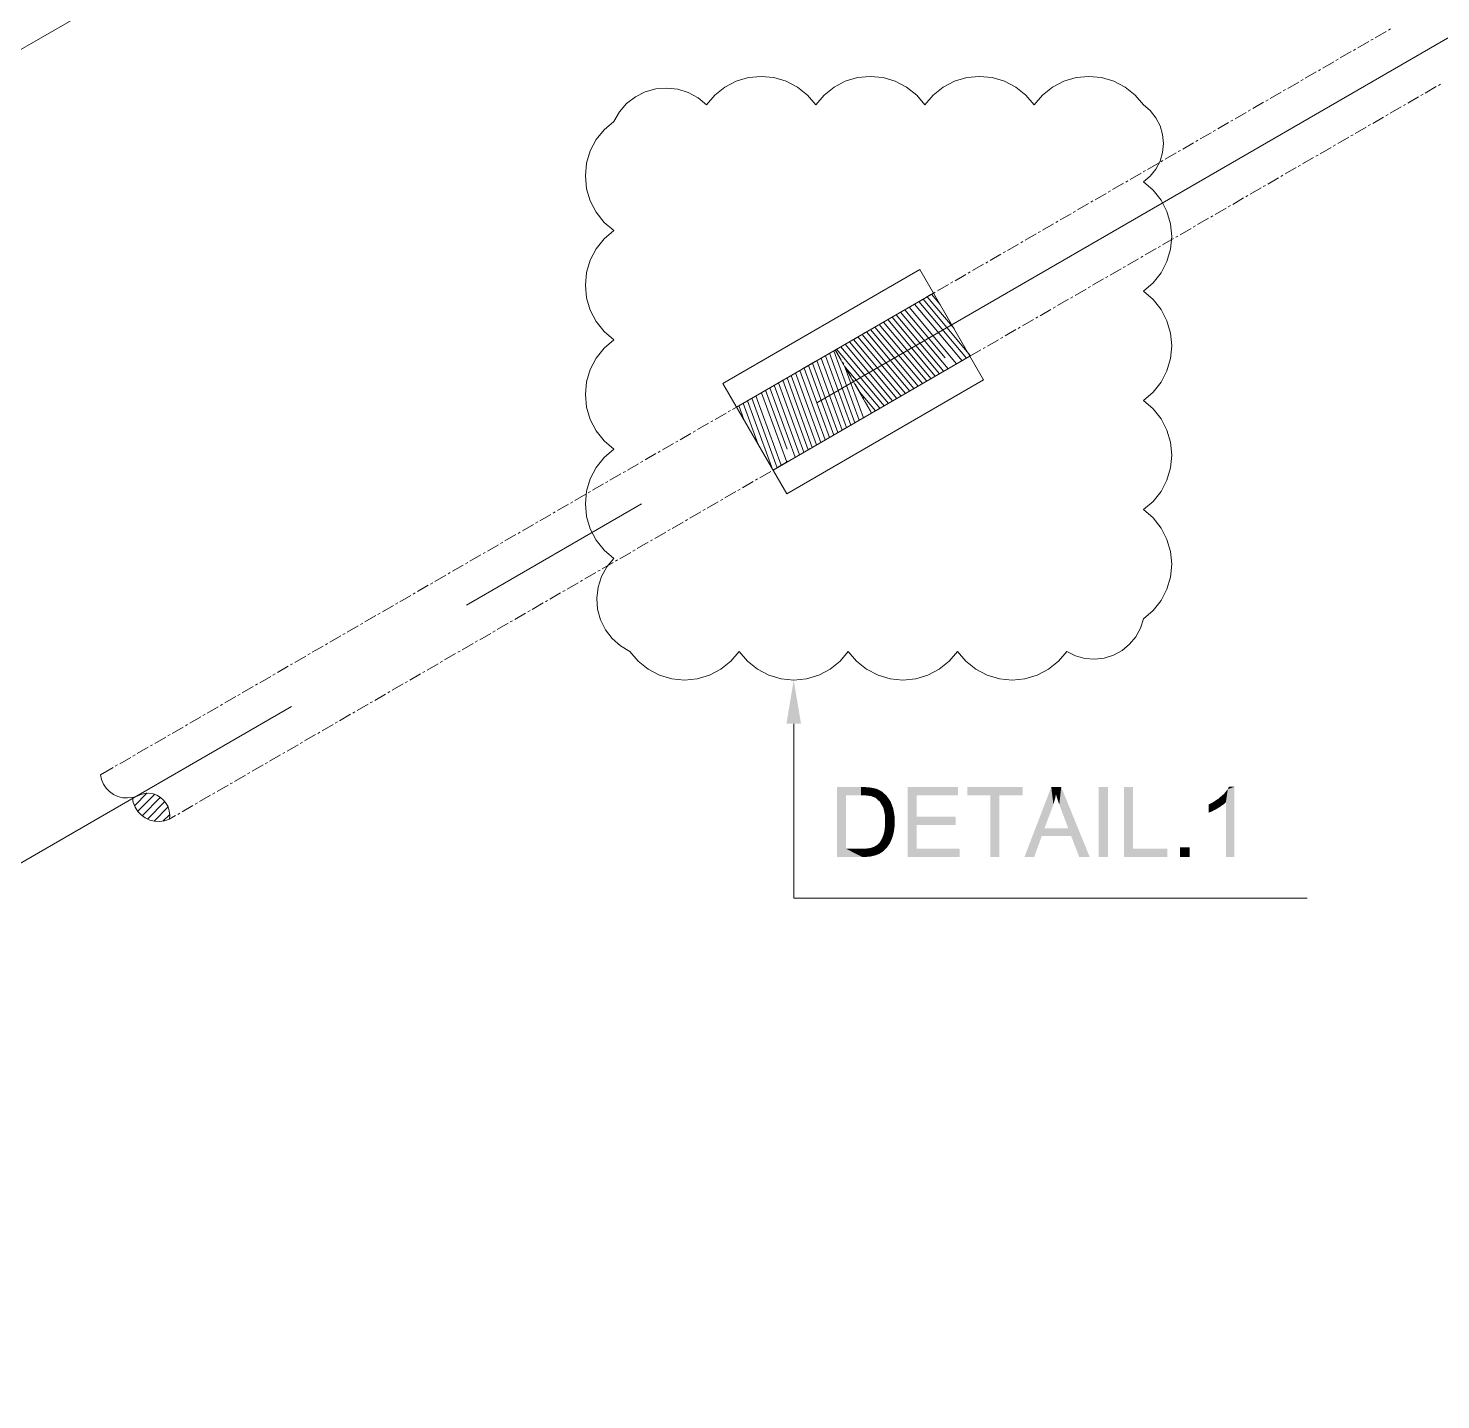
# Model space of a CAD drawing. Header units: millimetres. Extents: x 2 to 579, y 1 to 405.
# Drawn here: x 197.18 to 214.64, y 114.88 to 131.83 of the extents above; entities that cross this region are included whole.
import ezdxf

# ---------------------------------------------------------------- set-up
doc = ezdxf.new("R2010")
doc.units = ezdxf.units.MM
doc.linetypes.add('XKITLINE00', pattern=[0])
doc.layers.add('LinkedObject', color=7, linetype='Continuous', lineweight=0)

# ---------------------------------------------------------------- blocks, each defined once
blk = doc.blocks.new('*A4')
at = {"layer": 'LinkedObject'}
for color, points in [(6, [(206.735, 123.238), (206.555, 123.238), (206.645, 123.778)]), (7, [(207.179, 122.455), (207.293, 122.353), (207.179, 121.591)]), (7, [(207.475, 122.353), (207.179, 122.455), (207.477, 122.455)]), (7, [(207.293, 122.353), (207.179, 122.455), (207.475, 122.353)]), (7, [(207.477, 122.455), (207.526, 122.353), (207.475, 122.353)]), (7, [(207.527, 122.455), (207.526, 122.353), (207.477, 122.455)]), (7, [(207.527, 122.455), (207.6, 122.344), (207.526, 122.353)]), (7, [(207.604, 122.448), (207.6, 122.344), (207.527, 122.455)]), (7, [(207.63, 122.442), (207.6, 122.344), (207.604, 122.448)]), (7, [(207.63, 122.442), (207.623, 122.335), (207.6, 122.344)]), (7, [(207.623, 122.335), (207.63, 122.442), (207.655, 122.323)]), (7, [(207.731, 122.403), (207.63, 122.442), (207.667, 122.434)]), (7, [(207.757, 122.38), (207.63, 122.442), (207.731, 122.403)]), (7, [(207.709, 122.274), (207.63, 122.442), (207.757, 122.38)]), (7, [(207.655, 122.323), (207.63, 122.442), (207.709, 122.274)]), (7, [(208.166, 122.088), (208.052, 121.591), (208.052, 122.455)]), (7, [(208.166, 122.088), (208.052, 122.455), (208.166, 122.353)]), (7, [(208.677, 122.353), (208.052, 122.455), (208.677, 122.455)]), (7, [(208.166, 122.353), (208.052, 122.455), (208.677, 122.353)]), (7, [(208.79, 122.455), (209.074, 122.353), (208.79, 122.353)]), (7, [(209.188, 122.353), (209.074, 122.353), (208.79, 122.455)]), (7, [(209.188, 122.353), (208.79, 122.455), (209.474, 122.455)]), (7, [(209.188, 122.353), (209.474, 122.455), (209.474, 122.353)]), (7, [(209.829, 122.455), (209.84, 122.199), (209.497, 121.591)]), (7, [(209.84, 122.199), (209.829, 122.455), (209.855, 122.24)]), (7, [(209.855, 122.24), (209.829, 122.455), (209.878, 122.322)]), (7, [(209.878, 122.322), (209.829, 122.455), (209.887, 122.364)]), (7, [(209.952, 122.455), (209.887, 122.364), (209.829, 122.455)]), (7, [(209.887, 122.364), (209.952, 122.455), (209.897, 122.329)]), (7, [(209.897, 122.329), (209.952, 122.455), (209.928, 122.239)]), (7, [(209.928, 122.239), (209.952, 122.455), (209.948, 122.184)]), (7, [(209.948, 122.184), (209.952, 122.455), (210.038, 121.946)]), (7, [(210.038, 121.946), (209.952, 122.455), (210.074, 121.852)]), (7, [(210.074, 121.852), (209.952, 122.455), (210.304, 121.591)]), (7, [(210.529, 122.455), (210.415, 121.591), (210.415, 122.455)]), (7, [(210.529, 121.591), (210.415, 121.591), (210.529, 122.455)]), (7, [(210.84, 122.455), (210.726, 121.591), (210.726, 122.455)]), (7, [(210.84, 121.693), (210.726, 121.591), (210.84, 122.455)]), (7, [(212.011, 122.43), (211.987, 122.267), (211.964, 122.372)]), (7, [(211.987, 121.591), (212.011, 122.43), (212.093, 121.591)]), (7, [(211.987, 122.267), (212.011, 122.43), (211.987, 121.591)]), (7, [(212.093, 122.458), (212.011, 122.43), (212.024, 122.458)]), (7, [(212.093, 121.591), (212.011, 122.43), (212.093, 122.458)]), (7, [(207.179, 121.591), (207.293, 122.353), (207.293, 121.693)]), (7, [(207.757, 122.38), (207.731, 122.237), (207.709, 122.274)]), (7, [(207.791, 122.351), (207.731, 122.237), (207.757, 122.38)]), (7, [(207.842, 122.278), (207.731, 122.237), (207.791, 122.351)]), (7, [(207.731, 122.237), (207.842, 122.278), (207.753, 122.201)]), (7, [(207.753, 122.201), (207.842, 122.278), (207.859, 122.233)]), (7, [(207.859, 122.233), (207.775, 122.097), (207.753, 122.201)]), (7, [(207.876, 122.188), (207.775, 122.097), (207.859, 122.233)]), (7, [(209.074, 121.591), (209.188, 122.353), (209.188, 121.591)]), (7, [(209.074, 122.353), (209.188, 122.353), (209.074, 121.591)]), (7, [(211.819, 122.262), (211.855, 122.175), (211.775, 122.241)]), (7, [(211.775, 122.241), (211.855, 122.175), (211.775, 122.139)]), (7, [(211.917, 122.212), (211.819, 122.262), (211.897, 122.313)]), (7, [(211.855, 122.175), (211.819, 122.262), (211.886, 122.193)]), (7, [(211.886, 122.193), (211.819, 122.262), (211.917, 122.212)]), (7, [(211.93, 122.343), (211.987, 122.267), (211.897, 122.313)]), (7, [(211.897, 122.313), (211.987, 122.267), (211.917, 122.212)]), (7, [(211.917, 122.212), (211.987, 122.267), (211.968, 122.248)]), (7, [(211.987, 122.267), (211.93, 122.343), (211.964, 122.372)]), (7, [(207.893, 122.085), (207.775, 122.097), (207.876, 122.188)]), (7, [(207.893, 122.027), (207.775, 122.097), (207.893, 122.085)]), (7, [(207.775, 122.097), (207.893, 122.027), (207.775, 122.029)]), (7, [(208.166, 121.986), (208.052, 121.591), (208.166, 122.088)]), (7, [(208.645, 121.986), (208.166, 122.088), (208.645, 122.088)]), (7, [(208.166, 121.986), (208.166, 122.088), (208.645, 121.986)]), (7, [(209.497, 121.591), (209.84, 122.199), (209.745, 121.946)]), (7, [(211.775, 122.139), (211.855, 122.175), (211.8, 122.148)]), (7, [(207.87, 121.853), (207.753, 121.863), (207.764, 121.897)]), (7, [(207.775, 121.98), (207.893, 121.978), (207.764, 121.897)]), (7, [(207.764, 121.897), (207.893, 121.978), (207.87, 121.853)]), (7, [(207.893, 122.027), (207.775, 121.98), (207.775, 122.029)]), (7, [(207.893, 121.978), (207.775, 121.98), (207.893, 122.027)]), (7, [(207.87, 121.853), (207.893, 121.978), (207.881, 121.891)]), (7, [(208.166, 121.693), (208.052, 121.591), (208.166, 121.986)]), (7, [(209.712, 121.852), (209.497, 121.591), (209.745, 121.946)]), (7, [(209.745, 121.946), (210.074, 121.852), (209.712, 121.852)]), (7, [(210.038, 121.946), (210.074, 121.852), (209.745, 121.946)]), (7, [(207.629, 121.605), (207.521, 121.693), (207.588, 121.701)]), (7, [(207.612, 121.708), (207.629, 121.605), (207.588, 121.701)]), (7, [(207.636, 121.716), (207.629, 121.605), (207.612, 121.708)]), (7, [(207.629, 121.605), (207.636, 121.716), (207.66, 121.613)]), (7, [(207.733, 121.649), (207.636, 121.716), (207.675, 121.739)]), (7, [(207.711, 121.634), (207.636, 121.716), (207.733, 121.649)]), (7, [(207.66, 121.613), (207.636, 121.716), (207.711, 121.634)]), (7, [(207.689, 121.753), (207.754, 121.663), (207.675, 121.739)]), (7, [(207.675, 121.739), (207.754, 121.663), (207.733, 121.649)]), (7, [(207.811, 121.727), (207.689, 121.753), (207.71, 121.774)]), (7, [(207.793, 121.702), (207.689, 121.753), (207.811, 121.727)]), (7, [(207.754, 121.663), (207.689, 121.753), (207.793, 121.702)]), (7, [(207.71, 121.774), (207.87, 121.853), (207.811, 121.727)]), (7, [(207.741, 121.828), (207.87, 121.853), (207.71, 121.774)]), (7, [(207.753, 121.863), (207.87, 121.853), (207.741, 121.828)]), (7, [(207.811, 121.727), (207.87, 121.853), (207.829, 121.752)]), (7, [(207.829, 121.752), (207.87, 121.853), (207.859, 121.815)]), (7, [(209.497, 121.591), (209.712, 121.852), (209.618, 121.591)]), (7, [(210.074, 121.852), (210.304, 121.591), (210.174, 121.591)]), (7, [(211.539, 121.712), (211.418, 121.591), (211.418, 121.712)]), (7, [(211.539, 121.591), (211.418, 121.591), (211.539, 121.712)]), (7, [(207.293, 121.693), (207.491, 121.591), (207.179, 121.591)]), (7, [(207.478, 121.693), (207.491, 121.591), (207.293, 121.693)]), (7, [(207.478, 121.693), (207.53, 121.591), (207.491, 121.591)]), (7, [(207.521, 121.693), (207.53, 121.591), (207.478, 121.693)]), (7, [(207.599, 121.598), (207.521, 121.693), (207.629, 121.605)]), (7, [(207.53, 121.591), (207.521, 121.693), (207.599, 121.598)]), (7, [(208.052, 121.591), (208.166, 121.693), (208.697, 121.591)]), (7, [(208.697, 121.591), (208.166, 121.693), (208.697, 121.693)]), (7, [(210.726, 121.591), (210.84, 121.693), (211.265, 121.591)]), (7, [(211.265, 121.591), (210.84, 121.693), (211.265, 121.693)])]:
    blk.add_hatch(color=color, dxfattribs=at).paths.add_polyline_path(points, flags=17)
at = {"layer": 'LinkedObject', "color": 6, "linetype": 'XKITLINE00', "lineweight": 0}
for p, q in [((176.112, 119.448), (217.506, 143.371)), ((206.93, 127.204), (221.751, 135.77)), ((202.601, 124.702), (204.765, 125.953)), ((185.615, 114.885), (200.436, 123.451)), ((206.645, 123.238), (206.645, 121.081)), ((206.645, 121.081), (212.993, 121.081))]:
    blk.add_line(p, q, dxfattribs=at)
at = {"layer": 'LinkedObject', "color": 9, "linetype": 'XKITLINE00', "lineweight": 0}
for p, q in [((213.617, 131.589), (213.753, 131.667)), ((213.78, 131.683), (213.807, 131.698)), ((213.834, 131.714), (213.969, 131.792)), ((213.996, 131.808), (214.023, 131.823)), ((213.401, 131.464), (213.536, 131.542)), ((213.563, 131.558), (213.59, 131.573)), ((213.13, 131.307), (213.157, 131.323)), ((213.184, 131.339), (213.32, 131.417)), ((213.347, 131.432), (213.374, 131.448)), ((212.751, 131.088), (212.887, 131.167)), ((212.914, 131.182), (212.941, 131.198)), ((212.968, 131.214), (213.103, 131.292)), ((214.614, 131.125), (214.641, 131.141)), ((212.535, 130.963), (212.67, 131.041)), ((212.697, 131.057), (212.724, 131.073)), ((214.235, 130.906), (214.37, 130.985)), ((214.397, 131), (214.425, 131.016)), ((214.452, 131.031), (214.587, 131.11)), ((212.102, 130.713), (212.237, 130.791)), ((212.264, 130.807), (212.292, 130.823)), ((212.319, 130.838), (212.454, 130.916)), ((212.481, 130.932), (212.508, 130.948)), ((214.019, 130.781), (214.154, 130.859)), ((214.181, 130.875), (214.208, 130.891)), ((211.886, 130.588), (212.021, 130.666)), ((212.048, 130.682), (212.075, 130.697)), ((213.586, 130.531), (213.721, 130.609)), ((213.748, 130.625), (213.775, 130.641)), ((213.802, 130.656), (213.937, 130.734)), ((213.965, 130.75), (213.992, 130.766)), ((211.615, 130.432), (211.642, 130.447)), ((211.669, 130.463), (211.804, 130.541)), ((211.832, 130.557), (211.859, 130.572)), ((213.369, 130.406), (213.505, 130.484)), ((213.532, 130.5), (213.559, 130.515)), ((211.236, 130.213), (211.372, 130.291)), ((211.399, 130.307), (211.426, 130.322)), ((211.453, 130.338), (211.588, 130.416)), ((213.099, 130.25), (213.126, 130.265)), ((213.153, 130.281), (213.288, 130.359)), ((213.315, 130.375), (213.342, 130.39)), ((211.02, 130.088), (211.155, 130.166)), ((211.182, 130.181), (211.209, 130.197)), ((212.72, 130.031), (212.855, 130.109)), ((212.882, 130.125), (212.909, 130.14)), ((212.936, 130.156), (213.072, 130.234)), ((210.587, 129.837), (210.722, 129.916)), ((210.749, 129.931), (210.776, 129.947)), ((210.803, 129.963), (210.939, 130.041)), ((210.966, 130.056), (210.993, 130.072)), ((212.504, 129.906), (212.639, 129.984)), ((212.666, 129.999), (212.693, 130.015)), ((210.371, 129.712), (210.506, 129.79)), ((210.533, 129.806), (210.56, 129.822)), ((212.071, 129.655), (212.206, 129.734)), ((212.233, 129.749), (212.26, 129.765)), ((212.287, 129.78), (212.422, 129.859)), ((212.449, 129.874), (212.476, 129.89)), ((210.1, 129.556), (210.127, 129.572)), ((210.154, 129.587), (210.289, 129.665)), ((210.316, 129.681), (210.343, 129.697)), ((211.854, 129.53), (211.989, 129.608)), ((212.017, 129.624), (212.044, 129.64)), ((209.721, 129.337), (209.856, 129.415)), ((209.884, 129.431), (209.911, 129.446)), ((209.938, 129.462), (210.073, 129.54)), ((211.584, 129.374), (211.611, 129.39)), ((211.638, 129.405), (211.773, 129.483)), ((211.8, 129.499), (211.827, 129.515)), ((209.505, 129.212), (209.64, 129.29)), ((209.667, 129.306), (209.694, 129.321)), ((211.205, 129.155), (211.34, 129.233)), ((211.367, 129.249), (211.394, 129.264)), ((211.421, 129.28), (211.557, 129.358)), ((209.072, 128.962), (209.207, 129.04)), ((209.234, 129.056), (209.261, 129.071)), ((209.288, 129.087), (209.424, 129.165)), ((209.451, 129.181), (209.478, 129.196)), ((210.988, 129.03), (211.124, 129.108)), ((211.151, 129.124), (211.178, 129.139)), ((208.855, 128.837), (208.991, 128.915)), ((209.018, 128.93), (209.045, 128.946)), ((210.555, 128.78), (210.691, 128.858)), ((210.718, 128.874), (210.745, 128.889)), ((210.772, 128.905), (210.907, 128.983)), ((210.934, 128.999), (210.961, 129.014)), ((208.585, 128.68), (208.612, 128.696)), ((208.639, 128.712), (208.774, 128.79)), ((208.801, 128.805), (208.828, 128.821)), ((210.339, 128.655), (210.474, 128.733)), ((210.501, 128.748), (210.528, 128.764)), ((208.206, 128.461), (208.341, 128.54)), ((208.368, 128.555), (208.395, 128.571)), ((208.422, 128.586), (208.558, 128.665)), ((210.068, 128.498), (210.096, 128.514)), ((210.123, 128.529), (210.258, 128.608)), ((210.285, 128.623), (210.312, 128.639)), ((207.99, 128.336), (208.125, 128.414)), ((208.152, 128.43), (208.179, 128.446)), ((209.69, 128.279), (209.825, 128.357)), ((209.852, 128.373), (209.879, 128.389)), ((209.906, 128.404), (210.041, 128.483)), ((207.557, 128.086), (207.692, 128.164)), ((207.719, 128.18), (207.746, 128.195)), ((207.773, 128.211), (207.908, 128.289)), ((207.935, 128.305), (207.963, 128.321)), ((209.473, 128.154), (209.609, 128.232)), ((209.636, 128.248), (209.663, 128.264)), ((207.399, 127.995), (207.476, 128.039)), ((207.503, 128.055), (207.53, 128.07)), ((209.203, 127.998), (209.23, 128.013)), ((209.257, 128.029), (209.392, 128.107)), ((209.419, 128.123), (209.446, 128.139)), ((207.232, 127.734), (207.161, 127.857)), ((208.824, 127.779), (208.959, 127.857)), ((208.986, 127.873), (209.013, 127.888)), ((209.04, 127.904), (209.176, 127.982)), ((206.755, 127.623), (206.912, 127.714)), ((207.263, 127.68), (207.247, 127.707)), ((207.357, 127.518), (207.279, 127.653)), ((208.553, 127.623), (208.58, 127.638)), ((208.607, 127.654), (208.743, 127.732)), ((208.77, 127.748), (208.797, 127.763)), ((206.484, 127.466), (206.512, 127.482)), ((206.539, 127.498), (206.674, 127.576)), ((206.701, 127.591), (206.728, 127.607)), ((207.388, 127.463), (207.372, 127.491)), ((208.175, 127.404), (208.31, 127.482)), ((208.337, 127.497), (208.364, 127.513)), ((208.391, 127.529), (208.526, 127.607)), ((206.106, 127.247), (206.241, 127.326)), ((206.268, 127.341), (206.295, 127.357)), ((206.322, 127.373), (206.457, 127.451)), ((207.482, 127.301), (207.404, 127.436)), ((207.958, 127.279), (208.093, 127.357)), ((208.12, 127.372), (208.147, 127.388)), ((205.889, 127.122), (206.025, 127.2)), ((206.052, 127.216), (206.079, 127.232)), ((207.513, 127.247), (207.498, 127.274)), ((207.6, 127.097), (207.529, 127.22)), ((207.688, 127.122), (207.715, 127.138)), ((207.742, 127.153), (207.877, 127.232)), ((207.904, 127.247), (207.931, 127.263)), ((205.456, 126.872), (205.592, 126.95)), ((205.619, 126.966), (205.646, 126.982)), ((205.673, 126.997), (205.808, 127.075)), ((205.835, 127.091), (205.862, 127.107)), ((207.309, 126.903), (207.444, 126.981)), ((207.471, 126.997), (207.498, 127.013)), ((207.525, 127.028), (207.66, 127.106)), ((205.24, 126.747), (205.375, 126.825)), ((205.402, 126.841), (205.429, 126.856)), ((207.038, 126.747), (207.065, 126.762)), ((207.092, 126.778), (207.228, 126.856)), ((207.255, 126.872), (207.282, 126.888)), ((204.969, 126.591), (204.996, 126.606)), ((205.023, 126.622), (205.159, 126.7)), ((205.186, 126.716), (205.213, 126.731)), ((206.659, 126.528), (206.795, 126.606)), ((206.822, 126.622), (206.849, 126.637)), ((206.876, 126.653), (207.011, 126.731)), ((204.591, 126.372), (204.726, 126.45)), ((204.753, 126.466), (204.78, 126.481)), ((204.807, 126.497), (204.942, 126.575)), ((206.443, 126.403), (206.578, 126.481)), ((206.605, 126.497), (206.632, 126.512)), ((204.374, 126.247), (204.509, 126.325)), ((204.536, 126.34), (204.564, 126.356)), ((206.172, 126.246), (206.199, 126.262)), ((206.226, 126.278), (206.362, 126.356)), ((206.389, 126.372), (206.416, 126.387)), ((203.941, 125.996), (204.077, 126.075)), ((204.104, 126.09), (204.131, 126.106)), ((204.158, 126.122), (204.293, 126.2)), ((204.32, 126.215), (204.347, 126.231)), ((205.794, 126.028), (205.929, 126.106)), ((205.956, 126.121), (205.983, 126.137)), ((206.01, 126.153), (206.145, 126.231)), ((203.725, 125.871), (203.86, 125.949)), ((203.887, 125.965), (203.914, 125.981)), ((205.577, 125.902), (205.712, 125.981)), ((205.739, 125.996), (205.767, 126.012)), ((203.454, 125.715), (203.481, 125.731)), ((203.508, 125.746), (203.644, 125.824)), ((203.671, 125.84), (203.698, 125.856)), ((205.144, 125.652), (205.28, 125.73)), ((205.307, 125.746), (205.334, 125.762)), ((205.361, 125.777), (205.496, 125.855)), ((205.523, 125.871), (205.55, 125.887)), ((203.075, 125.496), (203.211, 125.574)), ((203.238, 125.59), (203.265, 125.605)), ((203.292, 125.621), (203.427, 125.699)), ((204.928, 125.527), (205.063, 125.605)), ((205.09, 125.621), (205.117, 125.637)), ((202.859, 125.371), (202.994, 125.449)), ((203.021, 125.465), (203.048, 125.48)), ((204.657, 125.371), (204.684, 125.386)), ((204.711, 125.402), (204.847, 125.48)), ((204.874, 125.496), (204.901, 125.511)), ((202.426, 125.121), (202.561, 125.199)), ((202.588, 125.215), (202.615, 125.23)), ((202.643, 125.246), (202.778, 125.324)), ((202.805, 125.34), (202.832, 125.355)), ((204.278, 125.152), (204.414, 125.23)), ((204.441, 125.246), (204.468, 125.261)), ((204.495, 125.277), (204.63, 125.355)), ((202.21, 124.996), (202.345, 125.074)), ((202.372, 125.089), (202.399, 125.105)), ((204.062, 125.027), (204.197, 125.105)), ((204.224, 125.121), (204.251, 125.136)), ((201.939, 124.839), (201.966, 124.855)), ((201.993, 124.871), (202.128, 124.949)), ((202.156, 124.964), (202.183, 124.98)), ((203.629, 124.777), (203.764, 124.855)), ((203.791, 124.87), (203.819, 124.886)), ((203.846, 124.902), (203.981, 124.98)), ((204.008, 124.995), (204.035, 125.011)), ((201.56, 124.62), (201.696, 124.699)), ((201.723, 124.714), (201.75, 124.73)), ((201.777, 124.745), (201.912, 124.824)), ((203.413, 124.651), (203.548, 124.73)), ((203.575, 124.745), (203.602, 124.761)), ((201.344, 124.495), (201.479, 124.573)), ((201.506, 124.589), (201.533, 124.605)), ((203.142, 124.495), (203.169, 124.511)), ((203.196, 124.526), (203.331, 124.605)), ((203.359, 124.62), (203.386, 124.636)), ((200.911, 124.245), (201.046, 124.323)), ((201.073, 124.339), (201.1, 124.354)), ((201.127, 124.37), (201.263, 124.448)), ((201.29, 124.464), (201.317, 124.48)), ((202.763, 124.276), (202.899, 124.354)), ((202.926, 124.37), (202.953, 124.386)), ((202.98, 124.401), (203.115, 124.479)), ((200.694, 124.12), (200.83, 124.198)), ((200.857, 124.214), (200.884, 124.229)), ((202.547, 124.151), (202.682, 124.229)), ((202.709, 124.245), (202.736, 124.26)), ((200.424, 123.964), (200.451, 123.979)), ((200.478, 123.995), (200.613, 124.073)), ((200.64, 124.089), (200.667, 124.104)), ((202.114, 123.901), (202.249, 123.979)), ((202.276, 123.995), (202.303, 124.01)), ((202.33, 124.026), (202.466, 124.104)), ((202.493, 124.12), (202.52, 124.135)), ((200.045, 123.745), (200.18, 123.823)), ((200.207, 123.838), (200.235, 123.854)), ((200.262, 123.87), (200.397, 123.948)), ((201.898, 123.776), (202.033, 123.854)), ((202.06, 123.87), (202.087, 123.885)), ((199.829, 123.62), (199.964, 123.698)), ((199.991, 123.713), (200.018, 123.729)), ((201.627, 123.619), (201.654, 123.635)), ((201.681, 123.651), (201.816, 123.729)), ((201.843, 123.744), (201.87, 123.76)), ((199.396, 123.369), (199.531, 123.448)), ((199.558, 123.463), (199.585, 123.479)), ((199.612, 123.494), (199.748, 123.573)), ((199.775, 123.588), (199.802, 123.604)), ((201.248, 123.4), (201.383, 123.479)), ((201.411, 123.494), (201.438, 123.51)), ((201.465, 123.526), (201.6, 123.604)), ((199.179, 123.244), (199.315, 123.322)), ((199.342, 123.338), (199.369, 123.354)), ((201.032, 123.275), (201.167, 123.354)), ((201.194, 123.369), (201.221, 123.385)), ((198.909, 123.088), (198.936, 123.103)), ((198.963, 123.119), (199.098, 123.197)), ((199.125, 123.213), (199.152, 123.229)), ((200.599, 123.025), (200.734, 123.103)), ((200.761, 123.119), (200.788, 123.135)), ((200.815, 123.15), (200.951, 123.228)), ((200.978, 123.244), (201.005, 123.26)), ((198.53, 122.869), (198.665, 122.947)), ((198.692, 122.963), (198.719, 122.978)), ((198.746, 122.994), (198.882, 123.072)), ((200.382, 122.9), (200.518, 122.978)), ((200.545, 122.994), (200.572, 123.009)), ((198.314, 122.744), (198.449, 122.822)), ((198.476, 122.838), (198.503, 122.853)), ((200.112, 122.744), (200.139, 122.759)), ((200.166, 122.775), (200.301, 122.853)), ((200.328, 122.869), (200.355, 122.884)), ((198.075, 122.606), (198.232, 122.697)), ((198.259, 122.713), (198.286, 122.728)), ((199.733, 122.525), (199.868, 122.603)), ((199.895, 122.619), (199.922, 122.634)), ((199.949, 122.65), (200.085, 122.728)), ((199.517, 122.4), (199.652, 122.478)), ((199.679, 122.493), (199.706, 122.509)), ((199.084, 122.149), (199.219, 122.228)), ((199.246, 122.243), (199.273, 122.259)), ((199.3, 122.275), (199.435, 122.353)), ((199.462, 122.368), (199.49, 122.384)), ((198.924, 122.057), (199.003, 122.103)), ((199.03, 122.118), (199.057, 122.134))]:
    blk.add_line(p, q, dxfattribs=at)
at = {"layer": 'LinkedObject', "color": 2, "linetype": 'XKITLINE00', "lineweight": 0}
for p, q in [((205.933, 131.177), (205.793, 131.104)), ((206.085, 131.222), (205.933, 131.177)), ((206.242, 131.237), (206.085, 131.222)), ((206.399, 131.222), (206.242, 131.237)), ((206.551, 131.177), (206.399, 131.222)), ((206.691, 131.104), (206.551, 131.177)), ((207.283, 131.177), (207.143, 131.104)), ((207.435, 131.222), (207.283, 131.177)), ((207.592, 131.237), (207.435, 131.222)), ((207.749, 131.222), (207.592, 131.237)), ((207.901, 131.177), (207.749, 131.222)), ((208.041, 131.104), (207.901, 131.177)), ((208.633, 131.177), (208.493, 131.104)), ((208.785, 131.222), (208.633, 131.177)), ((208.942, 131.237), (208.785, 131.222)), ((209.099, 131.222), (208.942, 131.237)), ((209.251, 131.177), (209.099, 131.222)), ((209.391, 131.104), (209.251, 131.177)), ((209.983, 131.177), (209.843, 131.104)), ((210.135, 131.222), (209.983, 131.177)), ((210.292, 131.237), (210.135, 131.222)), ((210.449, 131.222), (210.292, 131.237)), ((210.601, 131.177), (210.449, 131.222)), ((210.741, 131.104), (210.601, 131.177)), ((204.688, 130.984), (204.58, 130.9)), ((204.81, 131.045), (204.688, 130.984)), ((204.941, 131.081), (204.81, 131.045)), ((205.077, 131.092), (204.941, 131.081)), ((205.212, 131.077), (205.077, 131.092)), ((205.342, 131.036), (205.212, 131.077)), ((205.462, 130.972), (205.342, 131.036)), ((205.567, 130.885), (205.462, 130.972)), ((205.67, 131.005), (205.567, 130.885)), ((205.793, 131.104), (205.67, 131.005)), ((206.815, 131.005), (206.691, 131.104)), ((206.917, 130.885), (206.815, 131.005)), ((207.02, 131.005), (206.917, 130.885)), ((207.143, 131.104), (207.02, 131.005)), ((208.165, 131.005), (208.041, 131.104)), ((208.267, 130.885), (208.165, 131.005)), ((208.37, 131.005), (208.267, 130.885)), ((208.493, 131.104), (208.37, 131.005)), ((209.515, 131.005), (209.391, 131.104)), ((209.617, 130.885), (209.515, 131.005)), ((209.72, 131.005), (209.617, 130.885)), ((209.843, 131.104), (209.72, 131.005)), ((210.865, 131.005), (210.741, 131.104)), ((210.967, 130.885), (210.865, 131.005)), ((204.49, 130.798), (204.422, 130.681)), ((204.58, 130.9), (204.49, 130.798)), ((205.567, 130.885), (205.567, 130.885)), ((206.917, 130.885), (206.917, 130.885)), ((208.267, 130.885), (208.267, 130.885)), ((209.617, 130.885), (209.617, 130.885)), ((211.052, 130.813), (210.967, 130.885)), ((211.121, 130.726), (211.052, 130.813)), ((204.422, 130.681), (204.302, 130.578)), ((204.422, 130.681), (204.422, 130.681)), ((211.173, 130.627), (211.121, 130.726)), ((211.204, 130.52), (211.173, 130.627)), ((204.203, 130.455), (204.13, 130.315)), ((204.302, 130.578), (204.203, 130.455)), ((211.215, 130.409), (211.204, 130.52)), ((204.13, 130.315), (204.085, 130.163)), ((211.173, 130.191), (211.204, 130.298)), ((211.204, 130.298), (211.215, 130.409)), ((204.085, 130.163), (204.07, 130.006)), ((211.052, 130.005), (211.121, 130.092)), ((211.121, 130.092), (211.173, 130.191)), ((204.07, 130.006), (204.085, 129.849)), ((210.967, 129.933), (211.052, 130.005)), ((211.087, 129.83), (210.967, 129.933)), ((210.967, 129.933), (210.967, 129.933)), ((204.085, 129.849), (204.13, 129.697)), ((211.186, 129.706), (211.087, 129.83)), ((204.13, 129.697), (204.203, 129.557)), ((204.203, 129.557), (204.302, 129.433)), ((211.259, 129.566), (211.186, 129.706)), ((211.303, 129.415), (211.259, 129.566)), ((204.302, 129.433), (204.422, 129.331)), ((211.319, 129.258), (211.303, 129.415)), ((204.302, 129.228), (204.203, 129.105)), ((204.422, 129.331), (204.302, 129.228)), ((204.422, 129.331), (204.422, 129.331)), ((211.303, 129.1), (211.319, 129.258)), ((204.203, 129.105), (204.13, 128.965)), ((211.259, 128.949), (211.303, 129.1)), ((204.13, 128.965), (204.085, 128.813)), ((211.186, 128.809), (211.259, 128.949)), ((204.085, 128.813), (204.07, 128.656)), ((210.967, 128.583), (211.087, 128.685)), ((211.087, 128.685), (211.186, 128.809)), ((204.07, 128.656), (204.085, 128.499)), ((211.087, 128.48), (210.967, 128.583)), ((210.967, 128.583), (210.967, 128.583)), ((204.085, 128.499), (204.13, 128.347)), ((204.13, 128.347), (204.203, 128.207)), ((211.186, 128.356), (211.087, 128.48)), ((211.259, 128.216), (211.186, 128.356)), ((204.203, 128.207), (204.302, 128.083)), ((211.303, 128.065), (211.259, 128.216)), ((204.302, 128.083), (204.422, 127.981)), ((211.319, 127.908), (211.303, 128.065)), ((204.302, 127.878), (204.203, 127.755)), ((204.422, 127.981), (204.302, 127.878)), ((204.422, 127.981), (204.422, 127.981)), ((211.303, 127.75), (211.319, 127.908)), ((204.203, 127.755), (204.13, 127.615)), ((211.259, 127.599), (211.303, 127.75)), ((204.085, 127.463), (204.07, 127.306)), ((204.13, 127.615), (204.085, 127.463)), ((211.186, 127.459), (211.259, 127.599)), ((204.07, 127.306), (204.085, 127.149)), ((210.967, 127.233), (211.087, 127.335)), ((211.087, 127.335), (211.186, 127.459)), ((204.085, 127.149), (204.13, 126.997)), ((211.087, 127.13), (210.967, 127.233)), ((210.967, 127.233), (210.967, 127.233)), ((211.186, 127.006), (211.087, 127.13)), ((204.13, 126.997), (204.203, 126.857)), ((211.259, 126.866), (211.186, 127.006)), ((204.203, 126.857), (204.302, 126.733)), ((211.303, 126.715), (211.259, 126.866)), ((204.302, 126.733), (204.422, 126.631)), ((204.422, 126.631), (204.302, 126.528)), ((204.422, 126.631), (204.422, 126.631)), ((211.319, 126.558), (211.303, 126.715)), ((204.302, 126.528), (204.203, 126.405)), ((211.303, 126.4), (211.319, 126.558)), ((204.13, 126.265), (204.085, 126.113)), ((204.203, 126.405), (204.13, 126.265)), ((211.186, 126.109), (211.259, 126.249)), ((211.259, 126.249), (211.303, 126.4)), ((204.085, 126.113), (204.07, 125.956)), ((211.087, 125.985), (211.186, 126.109)), ((204.07, 125.956), (204.085, 125.799)), ((210.967, 125.883), (211.087, 125.985)), ((204.085, 125.799), (204.13, 125.647)), ((211.087, 125.78), (210.967, 125.883)), ((210.967, 125.883), (210.967, 125.883)), ((211.186, 125.656), (211.087, 125.78)), ((204.13, 125.647), (204.203, 125.507)), ((211.259, 125.516), (211.186, 125.656)), ((204.203, 125.507), (204.302, 125.383)), ((204.302, 125.383), (204.422, 125.281)), ((211.303, 125.365), (211.259, 125.516)), ((204.422, 125.281), (204.334, 125.176)), ((204.422, 125.281), (204.422, 125.281)), ((211.319, 125.208), (211.303, 125.365)), ((211.303, 125.05), (211.319, 125.208)), ((204.269, 125.056), (204.227, 124.926)), ((204.334, 125.176), (204.269, 125.056)), ((211.259, 124.899), (211.303, 125.05)), ((204.227, 124.926), (204.211, 124.79)), ((211.186, 124.759), (211.259, 124.899)), ((204.211, 124.79), (204.221, 124.653)), ((211.087, 124.635), (211.186, 124.759)), ((204.221, 124.653), (204.257, 124.522)), ((204.257, 124.522), (204.318, 124.399)), ((210.931, 124.418), (210.967, 124.533)), ((210.967, 124.533), (211.087, 124.635)), ((210.967, 124.533), (210.967, 124.533)), ((204.318, 124.399), (204.401, 124.29)), ((210.874, 124.312), (210.931, 124.418)), ((204.401, 124.29), (204.503, 124.199)), ((204.503, 124.199), (204.62, 124.129)), ((210.704, 124.142), (210.797, 124.219)), ((210.797, 124.219), (210.874, 124.312)), ((204.62, 124.129), (204.62, 124.129)), ((204.62, 124.129), (204.723, 124.009)), ((204.723, 124.009), (204.846, 123.911)), ((205.744, 123.911), (205.868, 124.009)), ((205.868, 124.009), (205.97, 124.129)), ((205.97, 124.129), (205.97, 124.129)), ((205.97, 124.129), (206.073, 124.009)), ((206.073, 124.009), (206.196, 123.911)), ((207.094, 123.911), (207.218, 124.009)), ((207.218, 124.009), (207.32, 124.129)), ((207.32, 124.129), (207.32, 124.129)), ((207.32, 124.129), (207.423, 124.009)), ((207.423, 124.009), (207.546, 123.911)), ((208.444, 123.911), (208.568, 124.009)), ((208.568, 124.009), (208.67, 124.129)), ((208.67, 124.129), (208.67, 124.129)), ((208.67, 124.129), (208.773, 124.009)), ((208.773, 124.009), (208.896, 123.911)), ((209.794, 123.911), (209.918, 124.009)), ((209.918, 124.009), (210.02, 124.129)), ((210.02, 124.129), (210.02, 124.129)), ((210.02, 124.129), (210.128, 124.076)), ((210.128, 124.076), (210.244, 124.044)), ((210.244, 124.044), (210.364, 124.035)), ((210.364, 124.035), (210.484, 124.048)), ((210.484, 124.048), (210.599, 124.085)), ((210.599, 124.085), (210.704, 124.142)), ((204.846, 123.911), (204.987, 123.838)), ((204.987, 123.838), (205.138, 123.793)), ((205.453, 123.793), (205.604, 123.838)), ((205.604, 123.838), (205.744, 123.911)), ((206.196, 123.911), (206.337, 123.838)), ((206.337, 123.838), (206.488, 123.793)), ((206.803, 123.793), (206.954, 123.838)), ((206.954, 123.838), (207.094, 123.911)), ((207.546, 123.911), (207.687, 123.838)), ((207.687, 123.838), (207.838, 123.793)), ((208.153, 123.793), (208.304, 123.838)), ((208.304, 123.838), (208.444, 123.911)), ((208.896, 123.911), (209.037, 123.838)), ((209.037, 123.838), (209.188, 123.793)), ((209.503, 123.793), (209.654, 123.838)), ((209.654, 123.838), (209.794, 123.911)), ((205.138, 123.793), (205.295, 123.778)), ((205.295, 123.778), (205.453, 123.793)), ((206.488, 123.793), (206.645, 123.778)), ((206.645, 123.778), (206.803, 123.793)), ((207.838, 123.793), (207.995, 123.778)), ((207.995, 123.778), (208.153, 123.793)), ((209.188, 123.793), (209.345, 123.778)), ((209.345, 123.778), (209.503, 123.793))]:
    blk.add_line(p, q, dxfattribs=at)
at = {"layer": 'LinkedObject', "color": 4, "linetype": 'XKITLINE00', "lineweight": 0}
for p, q in [((205.769, 127.443), (208.205, 128.85)), ((208.993, 127.487), (208.205, 128.85)), ((208.374, 128.558), (205.938, 127.151)), ((207.156, 127.854), (207.606, 127.075)), ((208.824, 127.779), (206.389, 126.371)), ((206.558, 126.079), (208.993, 127.487)), ((206.558, 126.079), (205.769, 127.443))]:
    blk.add_line(p, q, dxfattribs=at)
at = {"layer": 'LinkedObject', "color": 1, "linetype": 'XKITLINE00', "lineweight": 0}
for p, q in [((208.296, 128.514), (208.627, 128.12)), ((208.349, 128.544), (208.454, 128.419)), ((208.018, 128.353), (208.517, 127.759)), ((208.071, 128.383), (208.659, 127.683)), ((208.138, 128.422), (208.726, 127.722)), ((208.191, 128.453), (208.779, 127.753)), ((208.244, 128.483), (208.831, 127.783)), ((207.702, 128.17), (208.29, 127.47)), ((207.755, 128.2), (208.342, 127.501)), ((207.807, 128.231), (208.395, 127.531)), ((207.86, 128.261), (208.448, 127.562)), ((207.913, 128.292), (208.5, 127.592)), ((207.965, 128.322), (208.553, 127.622)), ((207.965, 128.322), (208.553, 127.622)), ((207.386, 127.987), (207.973, 127.287)), ((207.438, 128.018), (208.026, 127.318)), ((207.491, 128.048), (208.079, 127.348)), ((207.544, 128.079), (208.131, 127.379)), ((207.596, 128.109), (208.184, 127.409)), ((207.649, 128.139), (208.237, 127.44)), ((207.089, 127.816), (207.402, 126.957)), ((207.142, 127.846), (207.455, 126.988)), ((207.175, 127.865), (207.762, 127.165)), ((207.227, 127.896), (207.815, 127.196)), ((207.28, 127.926), (207.868, 127.226)), ((207.333, 127.957), (207.921, 127.257)), ((206.826, 127.663), (207.139, 126.805)), ((206.878, 127.694), (207.191, 126.835)), ((206.931, 127.724), (207.244, 126.866)), ((206.984, 127.755), (207.297, 126.896)), ((207.036, 127.785), (207.349, 126.927)), ((207.287, 127.638), (207.71, 127.135)), ((206.509, 127.481), (206.822, 126.622)), ((206.562, 127.511), (206.875, 126.652)), ((206.615, 127.542), (206.928, 126.683)), ((206.667, 127.572), (206.98, 126.713)), ((206.72, 127.603), (207.033, 126.744)), ((206.773, 127.633), (207.086, 126.774)), ((207.283, 127.635), (207.508, 127.018)), ((206.178, 127.289), (206.491, 126.431)), ((206.246, 127.328), (206.559, 126.47)), ((206.298, 127.359), (206.564, 126.63)), ((206.351, 127.389), (206.664, 126.531)), ((206.351, 127.389), (206.664, 126.531)), ((206.404, 127.42), (206.717, 126.561)), ((206.457, 127.45), (206.77, 126.592)), ((207.46, 127.339), (207.657, 127.104)), ((205.968, 127.168), (206.034, 126.985)), ((206.02, 127.198), (206.207, 126.686)), ((206.073, 127.228), (206.386, 126.37)), ((206.126, 127.259), (206.439, 126.4)), ((198.654, 122.383), (198.495, 122.223)), ((198.747, 122.367), (198.536, 122.156)), ((198.818, 122.329), (198.59, 122.101)), ((198.872, 122.275), (198.657, 122.06)), ((198.91, 122.205), (198.739, 122.034)), ((198.927, 122.114), (198.847, 122.033))]:
    blk.add_line(p, q, dxfattribs=at)
at = {"layer": 'LinkedObject', "color": 3, "linetype": 'XKITLINE00', "lineweight": 0}
for p, q in [((198.075, 122.606), (198.089, 122.547)), ((198.089, 122.547), (198.113, 122.492)), ((198.113, 122.492), (198.146, 122.442)), ((198.146, 122.442), (198.188, 122.399)), ((198.188, 122.399), (198.237, 122.364)), ((198.237, 122.364), (198.292, 122.339)), ((198.292, 122.339), (198.351, 122.324)), ((198.351, 122.324), (198.411, 122.32)), ((198.411, 122.32), (198.471, 122.327)), ((198.47, 122.327), (198.481, 122.265)), ((198.471, 122.327), (198.528, 122.344)), ((198.481, 122.265), (198.503, 122.208)), ((198.575, 122.365), (198.528, 122.344)), ((198.625, 122.376), (198.575, 122.365)), ((198.675, 122.378), (198.625, 122.376)), ((198.726, 122.37), (198.675, 122.378)), ((198.774, 122.353), (198.726, 122.37)), ((198.818, 122.328), (198.774, 122.353)), ((198.856, 122.294), (198.818, 122.328)), ((198.888, 122.254), (198.856, 122.294)), ((198.911, 122.209), (198.888, 122.254)), ((198.503, 122.208), (198.536, 122.155)), ((198.536, 122.155), (198.578, 122.11)), ((198.578, 122.11), (198.628, 122.073)), ((198.628, 122.073), (198.685, 122.047)), ((198.868, 122.038), (198.927, 122.059)), ((198.926, 122.16), (198.911, 122.209)), ((198.931, 122.109), (198.926, 122.16)), ((198.927, 122.059), (198.931, 122.109)), ((198.685, 122.047), (198.745, 122.032)), ((198.745, 122.032), (198.807, 122.029)), ((198.807, 122.029), (198.868, 122.038))]:
    blk.add_line(p, q, dxfattribs=at)

msp = doc.modelspace()

# ---------------------------------------------------------------- block references
at = {"lineweight": 0}
msp.add_blockref('*A4', (0, 0), dxfattribs=at)

doc.saveas('drawing.dxf')
